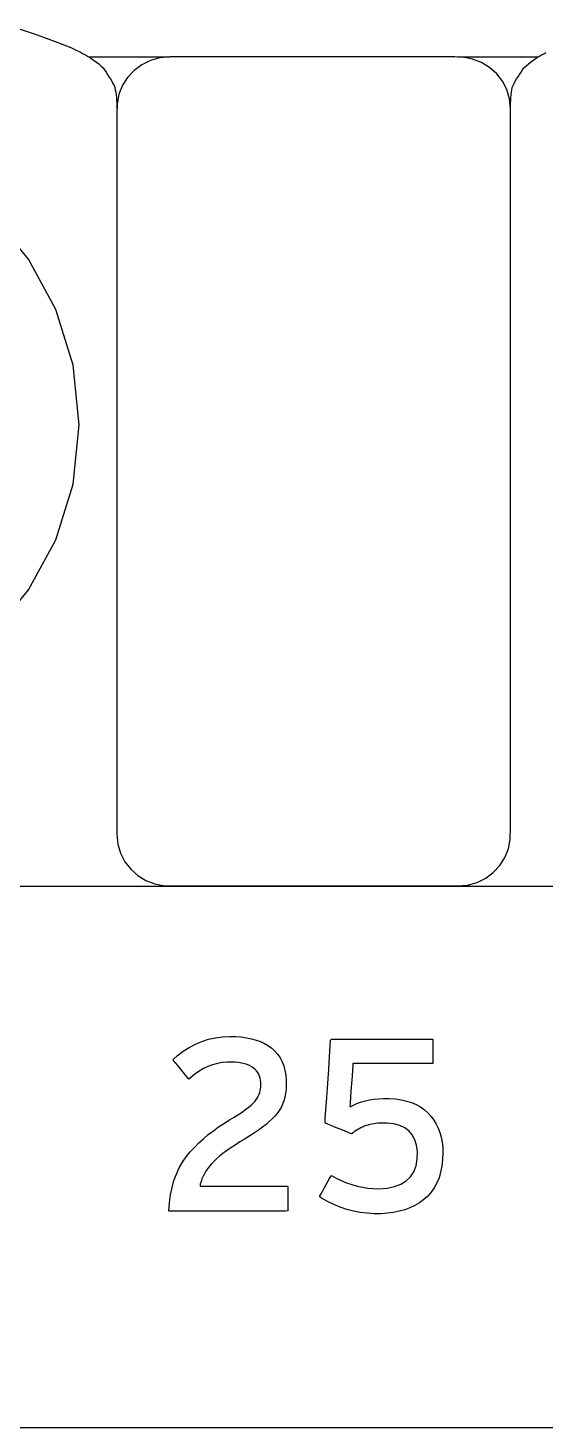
# Model space of a CAD drawing. Extents: x 1 to 47.7, y 0.2 to 35.
# Drawn here: x 34.609 to 34.902, y 8.915 to 9.706 of the extents above; entities that cross this region are included whole.
import ezdxf

# ---------------------------------------------------------------- set-up
doc = ezdxf.new("R2010")
doc.units = 0
doc.header["$MEASUREMENT"] = 0
for name, color, linetype in [('7_1__EMPTY_IO_BOARD_POSITI', 7, 'CONTINUOUS'), ('7_2___8__INDEPENDENT_INPUT', 7, 'CONTINUOUS'), ('7_3___8__OPTOISO_INDEPENDE', 7, 'CONTINUOUS'), ('7_4___24__OPTOISO_INDEPEND', 7, 'CONTINUOUS'), ('7_5___8__INDEPENDENT_INPUT', 7, 'CONTINUOUS'), ('7_6____8__INDEPENDENT_INPU', 7, 'CONTINUOUS'), ('7_7____8__OPTOISO_INDEPEND', 7, 'CONTINUOUS'), ('7_8____8__OPTOISO_INDEPEND', 7, 'CONTINUOUS'), ('8_0_____DWG', 7, 'CONTINUOUS')]:
    doc.layers.add(name, color=color, linetype=linetype)

msp = doc.modelspace()

# ---------------------------------------------------------------- linework, layer by layer
at = {"layer": '7_1__EMPTY_IO_BOARD_POSITI'}
msp.add_lwpolyline([(36.17582, 9.22102), (36.08834, 9.22102), (35.9988, 9.22102), (35.90736, 9.22102), (35.71939, 9.22102), (35.52564, 9.22102), (35.32735, 9.22102), (35.12573, 9.22102), (34.71743, 9.22102), (34.31052, 9.22102)], dxfattribs=at)
at = {"layer": '7_2___8__INDEPENDENT_INPUT'}
for points in [[(34.60278, 9.7064), (34.61456, 9.70258), (34.62484, 9.69877), (34.63116, 9.69629), (34.63266, 9.69567), (34.63399, 9.69511), (34.63519, 9.69458), (34.6363, 9.69407), (34.63736, 9.69356), (34.63842, 9.69303), (34.63951, 9.69247), (34.64068, 9.69186), (34.64191, 9.69119), (34.64315, 9.69048), (34.64437, 9.68973), (34.64561, 9.68892), (34.64685, 9.68805), (34.64811, 9.68712), (34.64939, 9.68613), (34.6507, 9.68506), (34.65193, 9.68391), (34.65272, 9.68266), (34.65355, 9.6814), (34.65439, 9.68013), (34.65523, 9.67886), (34.65603, 9.67759), (34.65679, 9.67633), (34.65748, 9.67507), (34.65807, 9.67383), (34.6585, 9.67268), (34.65881, 9.67146), (34.65906, 9.67009), (34.65927, 9.6686), (34.65943, 9.66704), (34.65954, 9.66544), (34.65962, 9.66384), (34.65967, 9.66227), (34.65968, 9.66077)], [(34.64413, 9.69002), (34.68968, 9.69002)], [(34.85254, 9.69002), (34.89808, 9.69002)], [(34.88253, 9.66077), (34.88253, 9.66227), (34.88255, 9.66384), (34.8826, 9.66544), (34.88268, 9.66704), (34.8828, 9.6686), (34.88297, 9.67009), (34.8832, 9.67146), (34.88349, 9.67268), (34.88391, 9.67383), (34.88451, 9.67507), (34.8852, 9.67633), (34.88596, 9.67759), (34.88676, 9.67886), (34.8876, 9.68013), (34.88844, 9.6814), (34.88927, 9.68266), (34.89006, 9.68391), (34.89129, 9.68506), (34.8926, 9.68613), (34.89388, 9.68712), (34.89514, 9.68805), (34.89638, 9.68892), (34.89762, 9.68973), (34.89884, 9.69048), (34.90008, 9.69119), (34.90131, 9.69186), (34.90248, 9.69247)], [(34.58933, 9.36391), (34.60976, 9.38863), (34.62518, 9.41701), (34.63493, 9.44838), (34.63833, 9.48206), (34.63493, 9.51577), (34.62518, 9.54718), (34.60976, 9.57563), (34.58933, 9.60042)], [(34.4885, 9.22109), (34.7798, 9.22109), (35.07111, 9.22109), (35.35886, 9.22109), (35.50028, 9.22109), (35.63948, 9.22109), (35.776, 9.22109), (35.90941, 9.22109), (36.03925, 9.22109), (36.16509, 9.22109)]]:
    msp.add_lwpolyline(points, dxfattribs=at)
msp.add_lwpolyline([(34.88252, 9.66077), (34.88198, 9.66634), (34.88043, 9.67154), (34.87796, 9.6763), (34.87468, 9.6805), (34.87068, 9.68406), (34.86607, 9.68688), (34.86095, 9.68885), (34.85542, 9.68988), (34.85091, 9.69002), (34.83911, 9.69002), (34.81856, 9.69002), (34.79244, 9.69002), (34.76393, 9.69002), (34.73622, 9.69002), (34.71249, 9.69002), (34.69591, 9.69002), (34.68968, 9.69002), (34.68398, 9.68949), (34.67864, 9.68798), (34.67376, 9.68557), (34.66945, 9.68237), (34.66579, 9.67848), (34.6629, 9.67398), (34.66088, 9.66899), (34.65981, 9.66359), (34.65968, 9.65668), (34.65968, 9.62695), (34.65968, 9.57518), (34.65968, 9.50938), (34.65968, 9.43756), (34.65968, 9.36775), (34.65968, 9.30796), (34.65968, 9.26621), (34.65968, 9.25051), (34.66022, 9.24495), (34.66178, 9.23974), (34.66425, 9.23499), (34.66753, 9.23078), (34.67153, 9.22722), (34.67614, 9.22441), (34.68126, 9.22243), (34.68679, 9.2214), (34.6913, 9.22127), (34.70311, 9.22127), (34.72366, 9.22127), (34.74978, 9.22127), (34.77828, 9.22127), (34.806, 9.22127), (34.82973, 9.22127), (34.8463, 9.22127), (34.85254, 9.22127), (34.85823, 9.22179), (34.86357, 9.22331), (34.86845, 9.22571), (34.87276, 9.22891), (34.87641, 9.23281), (34.8793, 9.2373), (34.88133, 9.24229), (34.88239, 9.24769), (34.88252, 9.2546), (34.88252, 9.28433), (34.88252, 9.3361), (34.88252, 9.4019), (34.88252, 9.47372), (34.88252, 9.54353), (34.88252, 9.60332), (34.88252, 9.64507)], close=True, dxfattribs=at)
at = {"layer": '7_3___8__OPTOISO_INDEPENDE'}
for points in [[(34.60278, 9.7064), (34.61456, 9.70258), (34.62484, 9.69877), (34.63116, 9.69629), (34.63266, 9.69567), (34.63399, 9.69511), (34.63519, 9.69458), (34.6363, 9.69407), (34.63736, 9.69356), (34.63842, 9.69303), (34.63951, 9.69247), (34.64068, 9.69186), (34.64191, 9.69119), (34.64315, 9.69048), (34.64437, 9.68973), (34.64561, 9.68892), (34.64685, 9.68805), (34.64811, 9.68712), (34.64939, 9.68613), (34.6507, 9.68506), (34.65193, 9.68391), (34.65272, 9.68266), (34.65355, 9.6814), (34.65439, 9.68013), (34.65523, 9.67886), (34.65603, 9.67759), (34.65679, 9.67633), (34.65748, 9.67507), (34.65807, 9.67383), (34.6585, 9.67268), (34.65881, 9.67146), (34.65906, 9.67009), (34.65927, 9.6686), (34.65943, 9.66704), (34.65954, 9.66544), (34.65962, 9.66384), (34.65967, 9.66227), (34.65968, 9.66077)], [(34.64413, 9.69002), (34.68968, 9.69002)], [(34.85254, 9.69002), (34.89808, 9.69002)], [(34.88253, 9.66077), (34.88253, 9.66227), (34.88255, 9.66384), (34.8826, 9.66544), (34.88268, 9.66704), (34.8828, 9.6686), (34.88297, 9.67009), (34.8832, 9.67146), (34.88349, 9.67268), (34.88391, 9.67383), (34.88451, 9.67507), (34.8852, 9.67633), (34.88596, 9.67759), (34.88676, 9.67886), (34.8876, 9.68013), (34.88844, 9.6814), (34.88927, 9.68266), (34.89006, 9.68391), (34.89129, 9.68506), (34.8926, 9.68613), (34.89388, 9.68712), (34.89514, 9.68805), (34.89638, 9.68892), (34.89762, 9.68973), (34.89884, 9.69048), (34.90008, 9.69119), (34.90131, 9.69186), (34.90248, 9.69247)], [(34.58933, 9.36391), (34.60976, 9.38863), (34.62518, 9.41701), (34.63493, 9.44838), (34.63833, 9.48206), (34.63493, 9.51577), (34.62518, 9.54718), (34.60976, 9.57563), (34.58933, 9.60042)], [(34.4885, 9.22109), (34.7798, 9.22109), (35.07111, 9.22109), (35.35886, 9.22109), (35.50028, 9.22109), (35.63948, 9.22109), (35.776, 9.22109), (35.90941, 9.22109), (36.03925, 9.22109), (36.16509, 9.22109)]]:
    msp.add_lwpolyline(points, dxfattribs=at)
msp.add_lwpolyline([(34.88252, 9.66077), (34.88198, 9.66634), (34.88043, 9.67154), (34.87796, 9.6763), (34.87468, 9.6805), (34.87068, 9.68406), (34.86607, 9.68688), (34.86095, 9.68885), (34.85542, 9.68988), (34.85091, 9.69002), (34.83911, 9.69002), (34.81856, 9.69002), (34.79244, 9.69002), (34.76393, 9.69002), (34.73622, 9.69002), (34.71249, 9.69002), (34.69591, 9.69002), (34.68968, 9.69002), (34.68398, 9.68949), (34.67864, 9.68798), (34.67376, 9.68557), (34.66945, 9.68237), (34.66579, 9.67848), (34.6629, 9.67398), (34.66088, 9.66899), (34.65981, 9.66359), (34.65968, 9.65668), (34.65968, 9.62695), (34.65968, 9.57518), (34.65968, 9.50938), (34.65968, 9.43756), (34.65968, 9.36775), (34.65968, 9.30796), (34.65968, 9.26621), (34.65968, 9.25051), (34.66022, 9.24495), (34.66178, 9.23974), (34.66425, 9.23499), (34.66753, 9.23078), (34.67153, 9.22722), (34.67614, 9.22441), (34.68126, 9.22243), (34.68679, 9.2214), (34.6913, 9.22127), (34.70311, 9.22127), (34.72366, 9.22127), (34.74978, 9.22127), (34.77828, 9.22127), (34.806, 9.22127), (34.82973, 9.22127), (34.8463, 9.22127), (34.85254, 9.22127), (34.85823, 9.22179), (34.86357, 9.22331), (34.86845, 9.22571), (34.87276, 9.22891), (34.87641, 9.23281), (34.8793, 9.2373), (34.88133, 9.24229), (34.88239, 9.24769), (34.88252, 9.2546), (34.88252, 9.28433), (34.88252, 9.3361), (34.88252, 9.4019), (34.88252, 9.47372), (34.88252, 9.54353), (34.88252, 9.60332), (34.88252, 9.64507)], close=True, dxfattribs=at)
at = {"layer": '7_4___24__OPTOISO_INDEPEND'}
for points in [[(34.60278, 9.7064), (34.61456, 9.70258), (34.62484, 9.69877), (34.63116, 9.69629), (34.63266, 9.69567), (34.63399, 9.69511), (34.63519, 9.69458), (34.6363, 9.69407), (34.63736, 9.69356), (34.63842, 9.69303), (34.63951, 9.69247), (34.64068, 9.69186), (34.64191, 9.69119), (34.64315, 9.69048), (34.64437, 9.68973), (34.64561, 9.68892), (34.64685, 9.68805), (34.64811, 9.68712), (34.64939, 9.68613), (34.6507, 9.68506), (34.65193, 9.68391), (34.65272, 9.68266), (34.65355, 9.6814), (34.65439, 9.68013), (34.65523, 9.67886), (34.65603, 9.67759), (34.65679, 9.67633), (34.65748, 9.67507), (34.65807, 9.67383), (34.6585, 9.67268), (34.65881, 9.67146), (34.65906, 9.67009), (34.65927, 9.6686), (34.65943, 9.66704), (34.65954, 9.66544), (34.65962, 9.66384), (34.65967, 9.66227), (34.65968, 9.66077)], [(34.64413, 9.69002), (34.68968, 9.69002)], [(34.85254, 9.69002), (34.89808, 9.69002)], [(34.88253, 9.66077), (34.88253, 9.66227), (34.88255, 9.66384), (34.8826, 9.66544), (34.88268, 9.66704), (34.8828, 9.6686), (34.88297, 9.67009), (34.8832, 9.67146), (34.88349, 9.67268), (34.88391, 9.67383), (34.88451, 9.67507), (34.8852, 9.67633), (34.88596, 9.67759), (34.88676, 9.67886), (34.8876, 9.68013), (34.88844, 9.6814), (34.88927, 9.68266), (34.89006, 9.68391), (34.89129, 9.68506), (34.8926, 9.68613), (34.89388, 9.68712), (34.89514, 9.68805), (34.89638, 9.68892), (34.89762, 9.68973), (34.89884, 9.69048), (34.90008, 9.69119), (34.90131, 9.69186), (34.90248, 9.69247)], [(34.58933, 9.36391), (34.60976, 9.38863), (34.62518, 9.41701), (34.63493, 9.44838), (34.63833, 9.48206), (34.63493, 9.51577), (34.62518, 9.54718), (34.60976, 9.57563), (34.58933, 9.60042)], [(34.4885, 9.22109), (34.7798, 9.22109), (35.07111, 9.22109), (35.35886, 9.22109), (35.50028, 9.22109), (35.63948, 9.22109), (35.776, 9.22109), (35.90941, 9.22109), (36.03925, 9.22109), (36.16509, 9.22109)]]:
    msp.add_lwpolyline(points, dxfattribs=at)
msp.add_lwpolyline([(34.88252, 9.66077), (34.88198, 9.66634), (34.88043, 9.67154), (34.87796, 9.6763), (34.87468, 9.6805), (34.87068, 9.68406), (34.86607, 9.68688), (34.86095, 9.68885), (34.85542, 9.68988), (34.85091, 9.69002), (34.83911, 9.69002), (34.81856, 9.69002), (34.79244, 9.69002), (34.76393, 9.69002), (34.73622, 9.69002), (34.71249, 9.69002), (34.69591, 9.69002), (34.68968, 9.69002), (34.68398, 9.68949), (34.67864, 9.68798), (34.67376, 9.68557), (34.66945, 9.68237), (34.66579, 9.67848), (34.6629, 9.67398), (34.66088, 9.66899), (34.65981, 9.66359), (34.65968, 9.65668), (34.65968, 9.62695), (34.65968, 9.57518), (34.65968, 9.50938), (34.65968, 9.43756), (34.65968, 9.36775), (34.65968, 9.30796), (34.65968, 9.26621), (34.65968, 9.25051), (34.66022, 9.24495), (34.66178, 9.23974), (34.66425, 9.23499), (34.66753, 9.23078), (34.67153, 9.22722), (34.67614, 9.22441), (34.68126, 9.22243), (34.68679, 9.2214), (34.6913, 9.22127), (34.70311, 9.22127), (34.72366, 9.22127), (34.74978, 9.22127), (34.77828, 9.22127), (34.806, 9.22127), (34.82973, 9.22127), (34.8463, 9.22127), (34.85254, 9.22127), (34.85823, 9.22179), (34.86357, 9.22331), (34.86845, 9.22571), (34.87276, 9.22891), (34.87641, 9.23281), (34.8793, 9.2373), (34.88133, 9.24229), (34.88239, 9.24769), (34.88252, 9.2546), (34.88252, 9.28433), (34.88252, 9.3361), (34.88252, 9.4019), (34.88252, 9.47372), (34.88252, 9.54353), (34.88252, 9.60332), (34.88252, 9.64507)], close=True, dxfattribs=at)
at = {"layer": '7_5___8__INDEPENDENT_INPUT'}
for points in [[(34.60278, 9.7064), (34.61456, 9.70258), (34.62484, 9.69877), (34.63116, 9.69629), (34.63266, 9.69567), (34.63399, 9.69511), (34.63519, 9.69458), (34.6363, 9.69407), (34.63736, 9.69356), (34.63842, 9.69303), (34.63951, 9.69247), (34.64068, 9.69186), (34.64191, 9.69119), (34.64315, 9.69048), (34.64437, 9.68973), (34.64561, 9.68892), (34.64685, 9.68805), (34.64811, 9.68712), (34.64939, 9.68613), (34.6507, 9.68506), (34.65193, 9.68391), (34.65272, 9.68266), (34.65355, 9.6814), (34.65439, 9.68013), (34.65523, 9.67886), (34.65603, 9.67759), (34.65679, 9.67633), (34.65748, 9.67507), (34.65807, 9.67383), (34.6585, 9.67268), (34.65881, 9.67146), (34.65906, 9.67009), (34.65927, 9.6686), (34.65943, 9.66704), (34.65954, 9.66544), (34.65962, 9.66384), (34.65967, 9.66227), (34.65968, 9.66077)], [(34.64413, 9.69002), (34.68968, 9.69002)], [(34.85254, 9.69002), (34.89808, 9.69002)], [(34.88253, 9.66077), (34.88253, 9.66227), (34.88255, 9.66384), (34.8826, 9.66544), (34.88268, 9.66704), (34.8828, 9.6686), (34.88297, 9.67009), (34.8832, 9.67146), (34.88349, 9.67268), (34.88391, 9.67383), (34.88451, 9.67507), (34.8852, 9.67633), (34.88596, 9.67759), (34.88676, 9.67886), (34.8876, 9.68013), (34.88844, 9.6814), (34.88927, 9.68266), (34.89006, 9.68391), (34.89129, 9.68506), (34.8926, 9.68613), (34.89388, 9.68712), (34.89514, 9.68805), (34.89638, 9.68892), (34.89762, 9.68973), (34.89884, 9.69048), (34.90008, 9.69119), (34.90131, 9.69186), (34.90248, 9.69247)], [(34.58933, 9.36391), (34.60976, 9.38863), (34.62518, 9.41701), (34.63493, 9.44838), (34.63833, 9.48206), (34.63493, 9.51577), (34.62518, 9.54718), (34.60976, 9.57563), (34.58933, 9.60042)], [(34.4885, 9.22109), (34.7798, 9.22109), (35.07111, 9.22109), (35.35886, 9.22109), (35.50028, 9.22109), (35.63948, 9.22109), (35.776, 9.22109), (35.90941, 9.22109), (36.03925, 9.22109), (36.16509, 9.22109)]]:
    msp.add_lwpolyline(points, dxfattribs=at)
msp.add_lwpolyline([(34.88252, 9.66077), (34.88198, 9.66634), (34.88043, 9.67154), (34.87796, 9.6763), (34.87468, 9.6805), (34.87068, 9.68406), (34.86607, 9.68688), (34.86095, 9.68885), (34.85542, 9.68988), (34.85091, 9.69002), (34.83911, 9.69002), (34.81856, 9.69002), (34.79244, 9.69002), (34.76393, 9.69002), (34.73622, 9.69002), (34.71249, 9.69002), (34.69591, 9.69002), (34.68968, 9.69002), (34.68398, 9.68949), (34.67864, 9.68798), (34.67376, 9.68557), (34.66945, 9.68237), (34.66579, 9.67848), (34.6629, 9.67398), (34.66088, 9.66899), (34.65981, 9.66359), (34.65968, 9.65668), (34.65968, 9.62695), (34.65968, 9.57518), (34.65968, 9.50938), (34.65968, 9.43756), (34.65968, 9.36775), (34.65968, 9.30796), (34.65968, 9.26621), (34.65968, 9.25051), (34.66022, 9.24495), (34.66178, 9.23974), (34.66425, 9.23499), (34.66753, 9.23078), (34.67153, 9.22722), (34.67614, 9.22441), (34.68126, 9.22243), (34.68679, 9.2214), (34.6913, 9.22127), (34.70311, 9.22127), (34.72366, 9.22127), (34.74978, 9.22127), (34.77828, 9.22127), (34.806, 9.22127), (34.82973, 9.22127), (34.8463, 9.22127), (34.85254, 9.22127), (34.85823, 9.22179), (34.86357, 9.22331), (34.86845, 9.22571), (34.87276, 9.22891), (34.87641, 9.23281), (34.8793, 9.2373), (34.88133, 9.24229), (34.88239, 9.24769), (34.88252, 9.2546), (34.88252, 9.28433), (34.88252, 9.3361), (34.88252, 9.4019), (34.88252, 9.47372), (34.88252, 9.54353), (34.88252, 9.60332), (34.88252, 9.64507)], close=True, dxfattribs=at)
at = {"layer": '7_6____8__INDEPENDENT_INPU'}
for points in [[(34.60278, 9.7064), (34.61456, 9.70258), (34.62484, 9.69877), (34.63116, 9.69629), (34.63266, 9.69567), (34.63399, 9.69511), (34.63519, 9.69458), (34.6363, 9.69407), (34.63736, 9.69356), (34.63842, 9.69303), (34.63951, 9.69247), (34.64068, 9.69186), (34.64191, 9.69119), (34.64315, 9.69048), (34.64437, 9.68973), (34.64561, 9.68892), (34.64685, 9.68805), (34.64811, 9.68712), (34.64939, 9.68613), (34.6507, 9.68506), (34.65193, 9.68391), (34.65272, 9.68266), (34.65355, 9.6814), (34.65439, 9.68013), (34.65523, 9.67886), (34.65603, 9.67759), (34.65679, 9.67633), (34.65748, 9.67507), (34.65807, 9.67383), (34.6585, 9.67268), (34.65881, 9.67146), (34.65906, 9.67009), (34.65927, 9.6686), (34.65943, 9.66704), (34.65954, 9.66544), (34.65962, 9.66384), (34.65967, 9.66227), (34.65968, 9.66077)], [(34.64413, 9.69002), (34.68968, 9.69002)], [(34.85254, 9.69002), (34.89808, 9.69002)], [(34.88253, 9.66077), (34.88253, 9.66227), (34.88255, 9.66384), (34.8826, 9.66544), (34.88268, 9.66704), (34.8828, 9.6686), (34.88297, 9.67009), (34.8832, 9.67146), (34.88349, 9.67268), (34.88391, 9.67383), (34.88451, 9.67507), (34.8852, 9.67633), (34.88596, 9.67759), (34.88676, 9.67886), (34.8876, 9.68013), (34.88844, 9.6814), (34.88927, 9.68266), (34.89006, 9.68391), (34.89129, 9.68506), (34.8926, 9.68613), (34.89388, 9.68712), (34.89514, 9.68805), (34.89638, 9.68892), (34.89762, 9.68973), (34.89884, 9.69048), (34.90008, 9.69119), (34.90131, 9.69186), (34.90248, 9.69247)], [(34.58933, 9.36391), (34.60976, 9.38863), (34.62518, 9.41701), (34.63493, 9.44838), (34.63833, 9.48206), (34.63493, 9.51577), (34.62518, 9.54718), (34.60976, 9.57563), (34.58933, 9.60042)], [(34.4885, 9.22109), (34.7798, 9.22109), (35.07111, 9.22109), (35.35886, 9.22109), (35.50028, 9.22109), (35.63948, 9.22109), (35.776, 9.22109), (35.90941, 9.22109), (36.03925, 9.22109), (36.16509, 9.22109)]]:
    msp.add_lwpolyline(points, dxfattribs=at)
msp.add_lwpolyline([(34.88252, 9.66077), (34.88198, 9.66634), (34.88043, 9.67154), (34.87796, 9.6763), (34.87468, 9.6805), (34.87068, 9.68406), (34.86607, 9.68688), (34.86095, 9.68885), (34.85542, 9.68988), (34.85091, 9.69002), (34.83911, 9.69002), (34.81856, 9.69002), (34.79244, 9.69002), (34.76393, 9.69002), (34.73622, 9.69002), (34.71249, 9.69002), (34.69591, 9.69002), (34.68968, 9.69002), (34.68398, 9.68949), (34.67864, 9.68798), (34.67376, 9.68557), (34.66945, 9.68237), (34.66579, 9.67848), (34.6629, 9.67398), (34.66088, 9.66899), (34.65981, 9.66359), (34.65968, 9.65668), (34.65968, 9.62695), (34.65968, 9.57518), (34.65968, 9.50938), (34.65968, 9.43756), (34.65968, 9.36775), (34.65968, 9.30796), (34.65968, 9.26621), (34.65968, 9.25051), (34.66022, 9.24495), (34.66178, 9.23974), (34.66425, 9.23499), (34.66753, 9.23078), (34.67153, 9.22722), (34.67614, 9.22441), (34.68126, 9.22243), (34.68679, 9.2214), (34.6913, 9.22127), (34.70311, 9.22127), (34.72366, 9.22127), (34.74978, 9.22127), (34.77828, 9.22127), (34.806, 9.22127), (34.82973, 9.22127), (34.8463, 9.22127), (34.85254, 9.22127), (34.85823, 9.22179), (34.86357, 9.22331), (34.86845, 9.22571), (34.87276, 9.22891), (34.87641, 9.23281), (34.8793, 9.2373), (34.88133, 9.24229), (34.88239, 9.24769), (34.88252, 9.2546), (34.88252, 9.28433), (34.88252, 9.3361), (34.88252, 9.4019), (34.88252, 9.47372), (34.88252, 9.54353), (34.88252, 9.60332), (34.88252, 9.64507)], close=True, dxfattribs=at)
at = {"layer": '7_7____8__OPTOISO_INDEPEND'}
for points in [[(34.60278, 9.7064), (34.61456, 9.70258), (34.62484, 9.69877), (34.63116, 9.69629), (34.63266, 9.69567), (34.63399, 9.69511), (34.63519, 9.69458), (34.6363, 9.69407), (34.63736, 9.69356), (34.63842, 9.69303), (34.63951, 9.69247), (34.64068, 9.69186), (34.64191, 9.69119), (34.64315, 9.69048), (34.64437, 9.68973), (34.64561, 9.68892), (34.64685, 9.68805), (34.64811, 9.68712), (34.64939, 9.68613), (34.6507, 9.68506), (34.65193, 9.68391), (34.65272, 9.68266), (34.65355, 9.6814), (34.65439, 9.68013), (34.65523, 9.67886), (34.65603, 9.67759), (34.65679, 9.67633), (34.65748, 9.67507), (34.65807, 9.67383), (34.6585, 9.67268), (34.65881, 9.67146), (34.65906, 9.67009), (34.65927, 9.6686), (34.65943, 9.66704), (34.65954, 9.66544), (34.65962, 9.66384), (34.65967, 9.66227), (34.65968, 9.66077)], [(34.64413, 9.69002), (34.68968, 9.69002)], [(34.85254, 9.69002), (34.89808, 9.69002)], [(34.88253, 9.66077), (34.88253, 9.66227), (34.88255, 9.66384), (34.8826, 9.66544), (34.88268, 9.66704), (34.8828, 9.6686), (34.88297, 9.67009), (34.8832, 9.67146), (34.88349, 9.67268), (34.88391, 9.67383), (34.88451, 9.67507), (34.8852, 9.67633), (34.88596, 9.67759), (34.88676, 9.67886), (34.8876, 9.68013), (34.88844, 9.6814), (34.88927, 9.68266), (34.89006, 9.68391), (34.89129, 9.68506), (34.8926, 9.68613), (34.89388, 9.68712), (34.89514, 9.68805), (34.89638, 9.68892), (34.89762, 9.68973), (34.89884, 9.69048), (34.90008, 9.69119), (34.90131, 9.69186), (34.90248, 9.69247)], [(34.58933, 9.36391), (34.60976, 9.38863), (34.62518, 9.41701), (34.63493, 9.44838), (34.63833, 9.48206), (34.63493, 9.51577), (34.62518, 9.54718), (34.60976, 9.57563), (34.58933, 9.60042)], [(34.4885, 9.22109), (34.7798, 9.22109), (35.07111, 9.22109), (35.35886, 9.22109), (35.50028, 9.22109), (35.63948, 9.22109), (35.776, 9.22109), (35.90941, 9.22109), (36.03925, 9.22109), (36.16509, 9.22109)]]:
    msp.add_lwpolyline(points, dxfattribs=at)
msp.add_lwpolyline([(34.88252, 9.66077), (34.88198, 9.66634), (34.88043, 9.67154), (34.87796, 9.6763), (34.87468, 9.6805), (34.87068, 9.68406), (34.86607, 9.68688), (34.86095, 9.68885), (34.85542, 9.68988), (34.85091, 9.69002), (34.83911, 9.69002), (34.81856, 9.69002), (34.79244, 9.69002), (34.76393, 9.69002), (34.73622, 9.69002), (34.71249, 9.69002), (34.69591, 9.69002), (34.68968, 9.69002), (34.68398, 9.68949), (34.67864, 9.68798), (34.67376, 9.68557), (34.66945, 9.68237), (34.66579, 9.67848), (34.6629, 9.67398), (34.66088, 9.66899), (34.65981, 9.66359), (34.65968, 9.65668), (34.65968, 9.62695), (34.65968, 9.57518), (34.65968, 9.50938), (34.65968, 9.43756), (34.65968, 9.36775), (34.65968, 9.30796), (34.65968, 9.26621), (34.65968, 9.25051), (34.66022, 9.24495), (34.66178, 9.23974), (34.66425, 9.23499), (34.66753, 9.23078), (34.67153, 9.22722), (34.67614, 9.22441), (34.68126, 9.22243), (34.68679, 9.2214), (34.6913, 9.22127), (34.70311, 9.22127), (34.72366, 9.22127), (34.74978, 9.22127), (34.77828, 9.22127), (34.806, 9.22127), (34.82973, 9.22127), (34.8463, 9.22127), (34.85254, 9.22127), (34.85823, 9.22179), (34.86357, 9.22331), (34.86845, 9.22571), (34.87276, 9.22891), (34.87641, 9.23281), (34.8793, 9.2373), (34.88133, 9.24229), (34.88239, 9.24769), (34.88252, 9.2546), (34.88252, 9.28433), (34.88252, 9.3361), (34.88252, 9.4019), (34.88252, 9.47372), (34.88252, 9.54353), (34.88252, 9.60332), (34.88252, 9.64507)], close=True, dxfattribs=at)
at = {"layer": '7_8____8__OPTOISO_INDEPEND'}
for points in [[(34.60278, 9.7064), (34.61456, 9.70258), (34.62484, 9.69877), (34.63116, 9.69629), (34.63266, 9.69567), (34.63399, 9.69511), (34.63519, 9.69458), (34.6363, 9.69407), (34.63736, 9.69356), (34.63842, 9.69303), (34.63951, 9.69247), (34.64068, 9.69186), (34.64191, 9.69119), (34.64315, 9.69048), (34.64437, 9.68973), (34.64561, 9.68892), (34.64685, 9.68805), (34.64811, 9.68712), (34.64939, 9.68613), (34.6507, 9.68506), (34.65193, 9.68391), (34.65272, 9.68266), (34.65355, 9.6814), (34.65439, 9.68013), (34.65523, 9.67886), (34.65603, 9.67759), (34.65679, 9.67633), (34.65748, 9.67507), (34.65807, 9.67383), (34.6585, 9.67268), (34.65881, 9.67146), (34.65906, 9.67009), (34.65927, 9.6686), (34.65943, 9.66704), (34.65954, 9.66544), (34.65962, 9.66384), (34.65967, 9.66227), (34.65968, 9.66077)], [(34.64413, 9.69002), (34.68968, 9.69002)], [(34.85254, 9.69002), (34.89808, 9.69002)], [(34.88253, 9.66077), (34.88253, 9.66227), (34.88255, 9.66384), (34.8826, 9.66544), (34.88268, 9.66704), (34.8828, 9.6686), (34.88297, 9.67009), (34.8832, 9.67146), (34.88349, 9.67268), (34.88391, 9.67383), (34.88451, 9.67507), (34.8852, 9.67633), (34.88596, 9.67759), (34.88676, 9.67886), (34.8876, 9.68013), (34.88844, 9.6814), (34.88927, 9.68266), (34.89006, 9.68391), (34.89129, 9.68506), (34.8926, 9.68613), (34.89388, 9.68712), (34.89514, 9.68805), (34.89638, 9.68892), (34.89762, 9.68973), (34.89884, 9.69048), (34.90008, 9.69119), (34.90131, 9.69186), (34.90248, 9.69247)], [(34.58933, 9.36391), (34.60976, 9.38863), (34.62518, 9.41701), (34.63493, 9.44838), (34.63833, 9.48206), (34.63493, 9.51577), (34.62518, 9.54718), (34.60976, 9.57563), (34.58933, 9.60042)], [(34.4885, 9.22109), (34.7798, 9.22109), (35.07111, 9.22109), (35.35886, 9.22109), (35.50028, 9.22109), (35.63948, 9.22109), (35.776, 9.22109), (35.90941, 9.22109), (36.03925, 9.22109), (36.16509, 9.22109)]]:
    msp.add_lwpolyline(points, dxfattribs=at)
msp.add_lwpolyline([(34.88252, 9.66077), (34.88198, 9.66634), (34.88043, 9.67154), (34.87796, 9.6763), (34.87468, 9.6805), (34.87068, 9.68406), (34.86607, 9.68688), (34.86095, 9.68885), (34.85542, 9.68988), (34.85091, 9.69002), (34.83911, 9.69002), (34.81856, 9.69002), (34.79244, 9.69002), (34.76393, 9.69002), (34.73622, 9.69002), (34.71249, 9.69002), (34.69591, 9.69002), (34.68968, 9.69002), (34.68398, 9.68949), (34.67864, 9.68798), (34.67376, 9.68557), (34.66945, 9.68237), (34.66579, 9.67848), (34.6629, 9.67398), (34.66088, 9.66899), (34.65981, 9.66359), (34.65968, 9.65668), (34.65968, 9.62695), (34.65968, 9.57518), (34.65968, 9.50938), (34.65968, 9.43756), (34.65968, 9.36775), (34.65968, 9.30796), (34.65968, 9.26621), (34.65968, 9.25051), (34.66022, 9.24495), (34.66178, 9.23974), (34.66425, 9.23499), (34.66753, 9.23078), (34.67153, 9.22722), (34.67614, 9.22441), (34.68126, 9.22243), (34.68679, 9.2214), (34.6913, 9.22127), (34.70311, 9.22127), (34.72366, 9.22127), (34.74978, 9.22127), (34.77828, 9.22127), (34.806, 9.22127), (34.82973, 9.22127), (34.8463, 9.22127), (34.85254, 9.22127), (34.85823, 9.22179), (34.86357, 9.22331), (34.86845, 9.22571), (34.87276, 9.22891), (34.87641, 9.23281), (34.8793, 9.2373), (34.88133, 9.24229), (34.88239, 9.24769), (34.88252, 9.2546), (34.88252, 9.28433), (34.88252, 9.3361), (34.88252, 9.4019), (34.88252, 9.47372), (34.88252, 9.54353), (34.88252, 9.60332), (34.88252, 9.64507)], close=True, dxfattribs=at)
at = {"layer": '8_0_____DWG'}
for points in [[(34.68901, 9.03747), (34.68941, 9.04213), (34.69004, 9.04655), (34.69091, 9.05074), (34.69202, 9.05468), (34.69337, 9.05839), (34.69495, 9.06186), (34.69676, 9.06509), (34.69882, 9.06809), (34.7011, 9.07084), (34.70354, 9.07343), (34.70608, 9.07593), (34.70871, 9.07834), (34.71145, 9.08065), (34.71429, 9.08287), (34.71723, 9.085), (34.72027, 9.08703), (34.72342, 9.08897), (34.72616, 9.09058), (34.72819, 9.09184), (34.73006, 9.09306), (34.73177, 9.09424), (34.73331, 9.09538), (34.7347, 9.09648), (34.73592, 9.09754), (34.73698, 9.09855), (34.73788, 9.09953), (34.73859, 9.10049), (34.7392, 9.10147), (34.73973, 9.10247), (34.74018, 9.10348), (34.74055, 9.10451), (34.74084, 9.10556), (34.74105, 9.10663), (34.74117, 9.10772), (34.74122, 9.10882), (34.74118, 9.11012), (34.74104, 9.11139), (34.74078, 9.11258), (34.74043, 9.11371), (34.73996, 9.11477), (34.73939, 9.11576), (34.73872, 9.11668), (34.73794, 9.11754), (34.73705, 9.11833), (34.73599, 9.11906), (34.73478, 9.11971), (34.73344, 9.12026), (34.73196, 9.12073), (34.73033, 9.1211), (34.72856, 9.12138), (34.72665, 9.12158), (34.7246, 9.12168), (34.72219, 9.12167), (34.71935, 9.12141), (34.71658, 9.12091), (34.71388, 9.12017), (34.71125, 9.1192), (34.70869, 9.11798), (34.70621, 9.11653), (34.7038, 9.11484), (34.70146, 9.11292), (34.70034, 9.11211), (34.69969, 9.11291), (34.69859, 9.11425), (34.6972, 9.11596), (34.69568, 9.11783), (34.69418, 9.11967), (34.69287, 9.12128), (34.69191, 9.12247), (34.69145, 9.12303), (34.6939, 9.12524), (34.69719, 9.12776), (34.70059, 9.12995), (34.70412, 9.13181), (34.70777, 9.13334), (34.71155, 9.13455), (34.71544, 9.13543), (34.71946, 9.13598), (34.72361, 9.13621), (34.72692, 9.13613), (34.73007, 9.13588), (34.73304, 9.13546), (34.73586, 9.13488), (34.7385, 9.13414), (34.74098, 9.13323), (34.74329, 9.13215), (34.74544, 9.13091), (34.74741, 9.12949), (34.74918, 9.12784), (34.75074, 9.12602), (34.75208, 9.12402), (34.75321, 9.12184), (34.75412, 9.11949), (34.75481, 9.11695), (34.75528, 9.11424), (34.75554, 9.11135), (34.75557, 9.10858), (34.75544, 9.10621), (34.75516, 9.10395), (34.75474, 9.1018), (34.75417, 9.09975), (34.75346, 9.09782), (34.75261, 9.09599), (34.75162, 9.09427), (34.75048, 9.09267), (34.74915, 9.09114), (34.74764, 9.0896), (34.74595, 9.08805), (34.7441, 9.08647), (34.74207, 9.08487), (34.73988, 9.08326), (34.73751, 9.08163), (34.73498, 9.07997), (34.73227, 9.0783), (34.72937, 9.07652), (34.72664, 9.07479), (34.72412, 9.07311), (34.7218, 9.07149), (34.71968, 9.06992), (34.71776, 9.0684), (34.71605, 9.06694), (34.71455, 9.06554), (34.71324, 9.06418), (34.71208, 9.06281), (34.71102, 9.06141), (34.71007, 9.05999), (34.70923, 9.05856), (34.70849, 9.0571), (34.70785, 9.05562), (34.70733, 9.05412), (34.7069, 9.05259), (34.70689, 9.05157), (34.70978, 9.05157), (34.71537, 9.05157), (34.72279, 9.05157), (34.73113, 9.05157), (34.73953, 9.05157), (34.74709, 9.05157), (34.75293, 9.05157), (34.75617, 9.05157), (34.75654, 9.05141), (34.75654, 9.0504), (34.75654, 9.04868), (34.75654, 9.0465), (34.75654, 9.04412), (34.75654, 9.04177), (34.75654, 9.03972), (34.75654, 9.03821), (34.75654, 9.0375), (34.75504, 9.03747), (34.74935, 9.03747), (34.74053, 9.03747), (34.72978, 9.03747), (34.7183, 9.03747), (34.70728, 9.03747), (34.69793, 9.03747), (34.69144, 9.03747)], [(34.84422, 9.07047), (34.84407, 9.06657), (34.84365, 9.06291), (34.84296, 9.05949), (34.84202, 9.05631), (34.84081, 9.05336), (34.83935, 9.05065), (34.83762, 9.04818), (34.83563, 9.04595), (34.83339, 9.04396), (34.83096, 9.04218), (34.82836, 9.04063), (34.82559, 9.0393), (34.82265, 9.03819), (34.81954, 9.0373), (34.81626, 9.03663), (34.8128, 9.03617), (34.80918, 9.03594), (34.8053, 9.03593), (34.80132, 9.03617), (34.79742, 9.03665), (34.79358, 9.03739), (34.78981, 9.03837), (34.78611, 9.0396), (34.78249, 9.04109), (34.77893, 9.04282), (34.77544, 9.0448), (34.7744, 9.04571), (34.77494, 9.04665), (34.7758, 9.04817), (34.77687, 9.05006), (34.77803, 9.0521), (34.77916, 9.05408), (34.78013, 9.0558), (34.78083, 9.05702), (34.78112, 9.05754), (34.78373, 9.05612), (34.78668, 9.0547), (34.78964, 9.05346), (34.79263, 9.05241), (34.79563, 9.05155), (34.79866, 9.05088), (34.8017, 9.0504), (34.80476, 9.05011), (34.80805, 9.05002), (34.81277, 9.05039), (34.81691, 9.05125), (34.82048, 9.05262), (34.82347, 9.05448), (34.82589, 9.05685), (34.82774, 9.05971), (34.82901, 9.06307), (34.82971, 9.06693), (34.82981, 9.07108), (34.82932, 9.07467), (34.82836, 9.07781), (34.82692, 9.08049), (34.82501, 9.08272), (34.82263, 9.08451), (34.81977, 9.08584), (34.81643, 9.08671), (34.81262, 9.08714), (34.81004, 9.08718), (34.80875, 9.08714), (34.80749, 9.08706), (34.80627, 9.08694), (34.80509, 9.08678), (34.80394, 9.08658), (34.80284, 9.08635), (34.80177, 9.08607), (34.80073, 9.08576), (34.79974, 9.08538), (34.79878, 9.08495), (34.79783, 9.08449), (34.7969, 9.084), (34.796, 9.08348), (34.79511, 9.08292), (34.79423, 9.08234), (34.79338, 9.08172), (34.79255, 9.08107), (34.79201, 9.08129), (34.79056, 9.08188), (34.78848, 9.08272), (34.78602, 9.08372), (34.78347, 9.08476), (34.78107, 9.08574), (34.77911, 9.08653), (34.77784, 9.08705), (34.77751, 9.08728), (34.77768, 9.08969), (34.77802, 9.09477), (34.77849, 9.10168), (34.77903, 9.10957), (34.77957, 9.1176), (34.78007, 9.12492), (34.78047, 9.13071), (34.7807, 9.1341), (34.78116, 9.13465), (34.78492, 9.13465), (34.79169, 9.13465), (34.80047, 9.13465), (34.81021, 9.13465), (34.81989, 9.13465), (34.82849, 9.13465), (34.83498, 9.13465), (34.83834, 9.13465), (34.83858, 9.13442), (34.83858, 9.13334), (34.83858, 9.1316), (34.83858, 9.12943), (34.83858, 9.12708), (34.83858, 9.1248), (34.83858, 9.12284), (34.83858, 9.12143), (34.83858, 9.12083), (34.83728, 9.12082), (34.8332, 9.12082), (34.82711, 9.12082), (34.81981, 9.12082), (34.81211, 9.12082), (34.80481, 9.12082), (34.79872, 9.12082), (34.79463, 9.12082), (34.79333, 9.12081), (34.79325, 9.11974), (34.79307, 9.11722), (34.79281, 9.11371), (34.79251, 9.10964), (34.7922, 9.10545), (34.79191, 9.10158), (34.79168, 9.09846), (34.79153, 9.09653), (34.7921, 9.09649), (34.79397, 9.0975), (34.79596, 9.09838), (34.79808, 9.09915), (34.80033, 9.09979), (34.8027, 9.10031), (34.80519, 9.1007), (34.80781, 9.10097), (34.81055, 9.10112), (34.81384, 9.10109), (34.81733, 9.10083), (34.82061, 9.10036), (34.82367, 9.09967), (34.82652, 9.09876), (34.82916, 9.09763), (34.83158, 9.09629), (34.8338, 9.09474), (34.83579, 9.09297), (34.83757, 9.091), (34.83913, 9.0889), (34.84048, 9.08667), (34.84162, 9.0843), (34.84256, 9.0818), (34.84329, 9.07917), (34.84381, 9.0764), (34.84412, 9.0735)]]:
    msp.add_lwpolyline(points, close=True, dxfattribs=at)
msp.add_lwpolyline([(37.67755, 8.91478), (37.49377, 8.91478), (37.30856, 8.91478), (37.12201, 8.91478), (36.93422, 8.91478), (36.74529, 8.91478), (36.55531, 8.91478), (36.36438, 8.91478), (36.17259, 8.91478), (35.98004, 8.91478), (35.78682, 8.91478), (35.39876, 8.91478), (35.00918, 8.91478), (34.61883, 8.91478), (34.22848, 8.91478)], dxfattribs=at)

doc.saveas('drawing.dxf')
